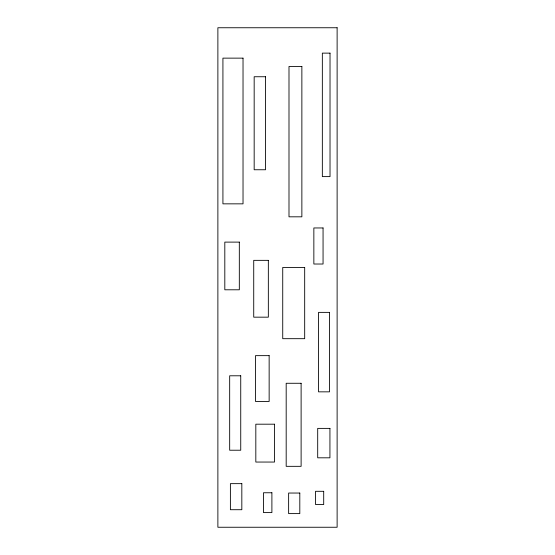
<?xml version="1.0" encoding="UTF-8"?>
<svg xmlns="http://www.w3.org/2000/svg" width="555" height="555" viewBox="0 0 555 555"><rect width="100%" height="100%" fill="white"/><g stroke="black" fill="none" stroke-linecap="round" stroke-linejoin="round"><path stroke-width="0.83" d="M337.121 27.75L217.879 27.75L217.879 527.25L337.121 527.25L337.121 27.75M330.024 53.127L322.344 53.127L322.344 176.608L330.024 176.608L330.024 53.127M243.028 58.136L222.923 58.136L222.923 203.845L243.028 203.845L243.028 58.136M301.865 66.489L288.995 66.489L288.995 216.818L301.865 216.818L301.865 66.489M265.533 76.743L254.169 76.743L254.169 169.754L265.533 169.754L265.533 76.743M323.059 227.959L313.852 227.959L313.852 264.02L323.059 264.02L323.059 227.959M239.323 242.112L224.81 242.112L224.81 289.793L239.323 289.793L239.323 242.112M268.342 260.35L253.725 260.35L253.725 317.169L268.342 317.169L268.342 260.35M304.681 267.461L282.731 267.461L282.731 338.682L304.681 338.682L304.681 267.461M329.497 312.375L318.535 312.375L318.535 391.844L329.497 391.844L329.497 312.375M269.147 355.644L255.501 355.644L255.501 401.459L269.147 401.459L269.147 355.644M240.738 375.79L229.673 375.79L229.673 450.223L240.738 450.223L240.738 375.79M301.115 383.276L286.186 383.276L286.186 466.332L301.115 466.332L301.115 383.276M274.503 424.193L255.82 424.193L255.82 462.051L274.503 462.051L274.503 424.193M329.934 428.384L317.696 428.384L317.696 457.813L329.934 457.813L329.934 428.384M241.827 483.648L230.394 483.648L230.394 509.712L241.827 509.712L241.827 483.648M323.697 491.307L315.531 491.307L315.531 504.523L323.697 504.523L323.697 491.307M271.894 492.757L263.479 492.757L263.479 512.598L271.894 512.598L271.894 492.757M299.804 493.041L288.628 493.041L288.628 513.604L299.804 513.604L299.804 493.041"/></g></svg>
